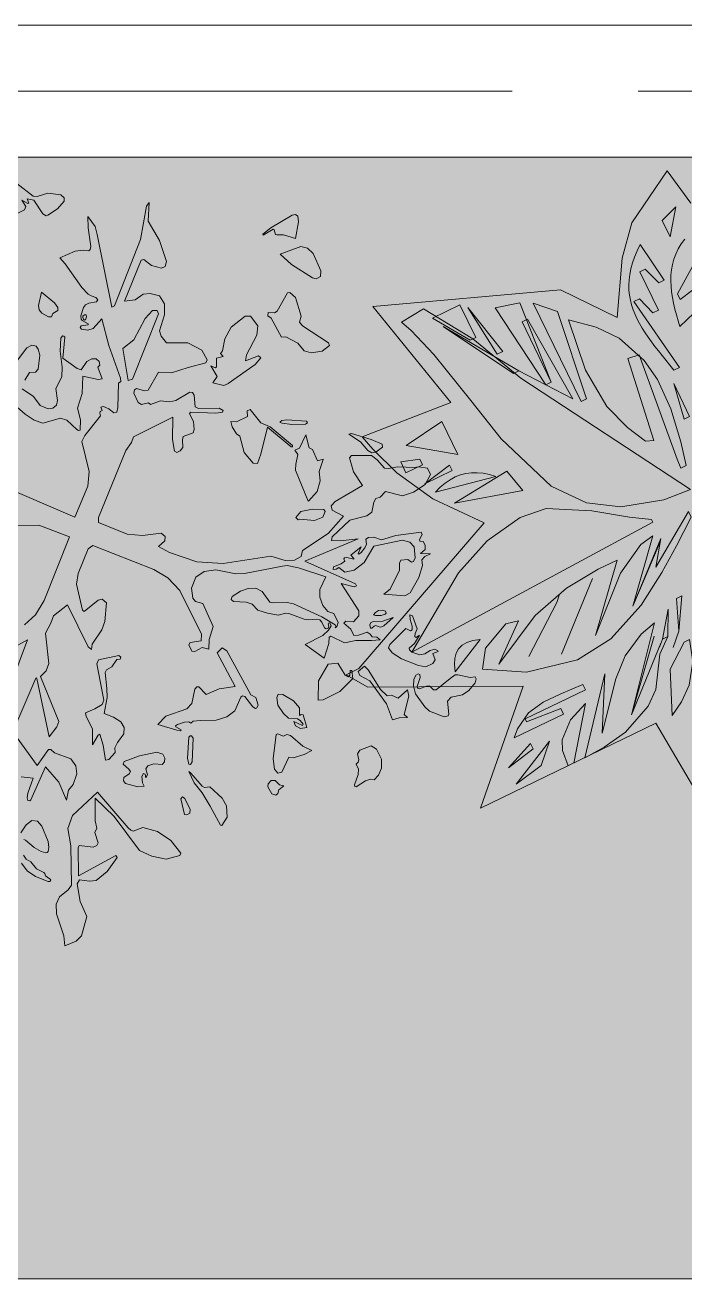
# Model space of a CAD drawing. Header units: millimetres. Extents: x 0 to 1313252738, y -131 to 560100888.
# Drawn here: x 1312565694 to 1312566693, y 560055988 to 560057888 of the extents above; entities that cross this region are included whole.
import ezdxf

# ---------------------------------------------------------------- set-up
doc = ezdxf.new("R2010")
doc.units = ezdxf.units.MM
doc.linetypes.add('CENTERX2', pattern=[101.60000000000001, 63.5, -12.7, 12.7, -12.7])
doc.layers.get('0').update_dxf_attribs({"lineweight": 0})
for name, color, linetype, lineweight in [('001通り芯', 6, 'CENTERX2', 0), ('002外周躯体', 7, 'Continuous', 13), ('003間仕切り', 7, 'Continuous', 13), ('009床', 7, 'Continuous', 5), ('010植栽', 92, 'Continuous', 0)]:
    doc.layers.add(name, color=color, linetype=linetype, lineweight=lineweight)

# ---------------------------------------------------------------- blocks, each defined once
blk = doc.blocks.new('樹木平面（CAD素材.com）5dde948b')
at = {"color": 0, "linetype": 'ByBlock', "lineweight": -2}
for points in [[(-68.06893015804599, 520.8026171113041), (-53.45128933142769, 530.7507337849719), (-43.50317265776174, 542.3230327727086), (-43.30014986850073, 547.5001138988009), (-48.47723099459471, 551.9666152624886), (-68.06893015804599, 554.1998659443325), (-84.61528748261117, 549.4288303967569), (-90.40143697648091, 550.0378987645327), (-115.3732400552799, 568.8175067709462), (-118.8246274726734, 566.8887902729903), (-121.1593895491496, 551.9666152624886), (-120.1442756028518, 524.2540045286986), (-116.8959109747193, 522.6298222146306), (-103.3948954890256, 529.3295742601621), (-101.3646675964446, 533.999098413109), (-107.658374063456, 543.7441922975177), (-98.52234854681956, 538.5671111714255), (-96.89816623275328, 539.3792023284594), (-99.53746249311735, 545.8759315847328), (-89.3863230301904, 543.642680902889), (-75.88530754449674, 523.2388905824064), (-70.9112492076638, 520.0920373488989), (-68.04607731959186, 520.8181697374702)], [(-0.0623617916899093, 20.64484045549398), (-7.218915113047843, 15.6200264213453), (-22.4456243074419, -21.83767819685318), (-25.0341648704889, -38.28252412679422), (-15.59360516996457, -77.56743384831952), (-13.00506460691758, -79.69917313553378), (8.007794081338941, -62.49299174587349), (14.25074485104051, -60.97032082643454), (20.49369562074208, -66.60420322835897), (17.90515505769508, -94.46908105409193), (13.4894093913208, -107.4117838693228), (-0.9759643433535528, -129.0337109253564), (-2.194101078905077, -136.9515997064386), (-7.066648021103902, -133.144922407841), (-38.58593605349233, -69.64954506723689), (-59.7510618336928, -86.2466580891214), (-63.55773913229132, -97.36215580102586), (-71.93242918920805, -112.1320637195836), (-66.90761515505801, -158.5735267624718), (-70.86655954560047, -169.5367573824323), (-79.5457837863978, -177.9114474393468), (-51.52863886872729, -246.1271046302127), (-54.57398070759882, -254.5017946871267), (-66.14627969533832, -269.5762367895722), (-84.97457005385877, -180.8239553438206), (-85.63310663922677, -180.0337114413814), (-86.59457005386139, -180.3893211974791), (-121.343213346543, -262.0101291243082), (-84.23755785873438, -313.1179187584544), (-67.43499688312659, -288.614184002357), (-63.83444810263973, -288.4141535145523), (-58.1335792002028, -293.9149919291863), (-33.62984444410177, -302.8163486365033), (-25.72864017581378, -313.2179340023572), (-24.42844200507898, -325.419793758455), (-29.92928041971391, -341.7222785145523), (-36.93034749288563, -350.3235894901618), (-39.93080480995923, -365.4258913194308), (-51.53257310264235, -338.3217602218692), (-71.6356371270267, -315.0182083926015), (-93.95014932215052, -365.1591840023575), (-95.32813712703137, -366.3593669291863), (-98.30636883435, -365.692598636504), (-99.50655176117651, -361.7364400999181), (-98.5409724928868, -354.6625224169916), (-90.46875450508014, -332.0306779047964), (-108.6975745317577, -329.8782665099798)], [(-124.12145315218, -190.3972851837602), (-98.91761168876474, -122.4369269520525), (-147.2249744936453, -148.8409513422962)], [(-103.3337666786137, -99.95497223046186), (-86.88681545910005, -84.57485027924258), (-73.81815692251621, -63.01600881582771), (-35.27243283715143, 33.47633874514759), (-81.83776058104924, 51.13273356222135), (-117.2431569225118, 50.59931892807481)], [(-143.8229949271517, 113.3760642582169), (-27.18640249812961, 63.58472519256292), (-7.696214729312488, 110.330722419339), (-5.716742534041259, 132.7139849350919), (-16.67997315399771, 177.9373112424287), (-11.95969330374282, 187.0733367590628), (11.48943885561675, 216.7654196881226), (10.37598574578078, 220.7751197759785), (11.18807690281755, 223.4144160363399), (14.03039595243535, 224.9370869557783), (11.79714527059332, 230.114168081871), (16.26364663427739, 231.1292820281638), (24.18153541536231, 227.6778946107683), (31.89640140718621, 221.4856995383834), (36.15987998161654, 222.5008134846762), (37.78030261439925, 229.5126190766605), (38.72492253664314, 266.5116425783872), (42.17630995403669, 269.1509388387476), (41.56724158626093, 274.2265085702111), (24.31030449928585, 323.5610463600333), (13.65160806321728, 363.9625814224801), (0.6581495506725333, 349.5479633851246), (-7.462762019673391, 347.0101785193929), (-17.08002674047384, 348.2546330239219), (-19.36591296027109, 350.7811388458062), (-17.59134339489901, 353.3076446676901), (-7.365010306322801, 354.6912073796739), (-7.274777955539321, 356.3454671440031), (-16.02731598135506, 361.2781689867288), (-17.95227279802566, 363.6843650075707), (-18.04250514880914, 368.556911949775), (-14.43321111754994, 381.1593636089342), (-11.06453668836548, 385.2799742946254), (-6.2521446466817, 387.5057056139044), (5.598370755960786, 389.6412045824013), (7.553405022892548, 392.7391819592354), (4.605814897364325, 396.4687857915401), (-2.853392767243348, 398.814826911861), (-7.395087756583961, 401.3112552834841), (-16.77925223786951, 411.3270462202381), (-41.8723050380322, 447.1295511537873), (-50.12856513454243, 456.4685994596794), (-27.05164142216017, 466.2813676071746), (-14.66725127738391, 468.2439212366743), (-6.207968391612666, 467.2288072903811), (-3.907043446688476, 469.0560123937083), (-3.0949522896517, 473.5901880204819), (-7.358430864082037, 501.7426814643313), (-7.832150705686217, 519.0672928143921), (3.401776966620674, 503.6375608307435), (6.311770279327903, 491.7268905275768), (28.45817287428145, 381.7900501440831), (32.72165144870451, 383.61725524741), (72.08269471620223, 484.2150473250113), (81.01569744357765, 534.6662104557545), (84.9746418341201, 540.0463143711058), (83.65499370394174, 511.724635269542), (100.7089080016558, 482.8953991948301), (111.3676044377316, 450.7162870973534), (109.3373765451433, 443.5089780786756), (103.9572726297956, 440.6666590290569), (88.73056343540155, 444.9301376034854), (77.05675305303521, 453.8631403308609), (73.09780866250003, 452.9495377791972), (47.719960005179, 390.7230528714586), (64.26631732975147, 392.5502579747854), (76.14315050137157, 401.280237912902), (86.70033554282055, 402.4983746484531), (100.9119307909168, 398.7424530471703), (108.3222625988528, 386.4595742970296), (108.3222625988528, 369.8117055778303), (101.0134421855437, 345.8550164453245), (103.4497156566467, 337.9371276642414), (111.3676044377316, 327.5829654120562), (143.5467165352056, 327.4814540174275), (165.067132196611, 316.7212461867253), (173.1880437669497, 301.5960483869648), (171.0563044797345, 297.3325698125358), (144.0542735083545, 290.4297949777456), (118.9809590349214, 282.0043492235168), (99.59228266073116, 282.91795177518), (83.85801649319546, 256.0174321984255), (78.27488978858673, 254.7992954628744), (65.89049964381775, 258.3521942748985), (62.94666919957307, 256.2204549876838), (62.1345780425363, 251.4494194401086), (68.3267731149208, 237.1363127973823), (73.80838842490266, 234.0909709585044), (84.16255067708335, 236.8317786134944), (87.30940391059632, 234.1924823531335), (102.5361131049831, 239.8771204523723), (116.7477083530793, 238.2529381383042), (125.6807110804547, 240.3846774255189), (146.9981039525992, 252.6675561756597), (151.0585597377685, 252.4645333864009), (153.1902990249837, 248.0995434173428), (154.8144813390572, 230.4365607518507), (159.7885396758902, 228.1017986753777), (191.1555606163347, 228.710867043153), (197.1447328994582, 225.157968231129), (196.1296189531676, 222.6201833653972), (185.9784794902407, 221.0975124459587), (147.7086837150091, 222.3156491815098), (146.2875241901965, 219.7778643157781), (152.1751850786932, 208.4085881173005), (153.3933218142447, 196.4302435510476), (151.7691395001784, 191.3546738195841), (136.6439417004185, 185.5685243257162), (135.5273163594938, 180.5944659888823), (136.2378961218965, 168.9206556065169), (132.2789517313613, 163.7435744804243), (127.0003592106331, 161.4088124039513), (123.6504831878737, 163.6420630857951), (120.6051413489949, 181.1020229620285), (121.1126983221365, 214.7022945843151), (61.72853246402155, 185.1624787471992), (58.48016783588173, 176.6355215983412), (49.85169929239418, 164.3526428482), (8.270094267387321, 62.9554485378935), (8.270094267387321, 55.18982684875528), (52.12301674722766, 37.67911127520711), (75.11534763075542, 35.85190617188028), (103.4370267323211, 39.20178219464606), (109.6799775020226, 34.32923525244132), (109.0709091342469, 27.47721611496582), (99.3258152498347, 18.79799187416393), (116.2274624556048, 9.814233449474159), (157.3395772804615, -4.498873193252165), (197.3858224617033, -6.935146664354306), (269.7126911350533, 4.484885231437602), (291.0300840071977, -2.367133906037906), (305.1909235579842, -1.605798446318203), (315.392818718221, 3.571282679774412), (317.5245580054361, 12.70730819640766), (356.3526664511336, 38.5927138268703), (379.6495315185493, 64.78265364122035), (362.443350128884, 74.22321334174194), (360.9206792094446, 80.46616411144169), (366.7068287033144, 87.31818324891718), (408.2757448039956, 111.3763837760525), (394.8424035813914, 131.9831968857929), (388.4133485882085, 153.3682640210249), (391.864736005602, 157.0903484907644), (421.7767602896892, 157.0226742276786), (430.6420887539825, 150.3905964452333), (441.6729936370284, 137.6678349850322), (447.8313515778681, 137.1941151434289), (461.5692269843602, 139.7657371407035), (487.0147499047634, 138.5476004051525), (492.9700850563494, 139.6980628776177), (506.7079604628416, 137.4648121957734), (511.242136089615, 127.9227411006227), (503.2565730454479, 112.7637061693194), (485.5259161168686, 101.1237329184973), (468.7426988714978, 95.70979187160307), (443.3648502141841, 102.4772181802209), (435.1085901176666, 93.54421545284549), (428.6118608613942, 91.64933608643241), (425.4311704963438, 86.23539503953863), (422.6565257098082, 70.9410115820624), (414.8063111918126, 65.39172200899611), (389.225439745238, 58.75964422655079), (362.2910830369402, 33.72016688466601), (361.2759690906497, 27.83250599616849), (374.4724503924554, 27.49413468073772), (401.8805269423573, 30.67482504578811), (320.8744340282028, -3.094632234213804), (397.8792861373841, -37.74385493433602), (399.4019570568235, -40.68768537858477), (395.7475468501688, -42.31186769265287), (375.9528248974639, -37.03327517193111), (402.9548558688438, -78.44992418067113), (402.5488102903291, -86.16479017249502), (394.7324329038784, -95.40232708375834), (383.2616453107657, -93.98116755894851), (379.9117692880063, -97.33104358171431), (390.5704657240748, -106.061023519831), (395.3415012716541, -115.9076287988696), (402.0412533171802, -115.6030946149817), (415.3392460136201, -110.9335704620357), (420.0087701665652, -113.9789123009136), (423.1556234000708, -117.734833902196), (429.8553754456044, -118.4454136646013), (435.235479360952, -122.7088922390303), (422.1405094537803, -123.5209833960643), (397.9807975320109, -123.4194720014352), (380.9268832342969, -126.8708594188301), (360.2185587299282, -116.9227427451624), (357.7146109957357, -118.1972746999522), (357.1281007156613, -128.1679494613154), (350.2253258808669, -150.094410701236), (321.5314383323311, -129.3409700214756), (348.3304465144574, -116.0316982811941), (356.9025198387062, -107.9559028862436), (360.7373947469205, -101.0982442268446), (358.857554105638, -96.94254318251568), (356.6518744198656, -97.18316278459996), (356.4313064512862, -98.30605426099281), (357.2333717915716, -101.6546770566642), (356.2708933832291, -104.6423704492094), (353.3634065247134, -105.9457266271656), (350.5160745667199, -104.3014926795904), (346.9669354359758, -95.77954843910902), (343.818828975378, -92.35071910940951), (339.2270049022664, -91.06741456496049), (326.8150437614277, -92.23040930836716), (319.7969720339715, -91.22782763301666), (296.9581614694798, -82.64572849201431), (292.1658210613059, -82.20459255485956), (280.3955121926883, -85.21233758091194), (264.634928256175, -82.3048507223948), (249.5761514924052, -77.27189071213388), (241.3950850215442, -68.52937850307535), (232.1512819748059, -65.1607040738968), (212.981920342103, -64.41879363413727), (209.3726263108365, -61.39099697457777), (211.1171184259474, -56.79917290147159), (223.7646862604997, -48.88880348295424), (234.9083815820232, -44.55765064543856), (246.819051885188, -44.2418374177032), (256.4287972434286, -48.97903583373546), (268.2041190204218, -65.31109132519987), (274.2045703473959, -66.48411188536011), (294.1910360455113, -65.89760160527976), (303.8910137545354, -67.97294567325571), (346.7964965511673, -87.68871431902836), (366.7829622492827, -99.7798493237583), (367.7304019324911, -102.2612389702517), (366.9183107754544, -104.2914668628368), (368.6327254403041, -103.1635624780669), (369.9862107020272, -101.3137992870447), (371.3396959637503, -96.03520676632297), (364.6625020059182, -82.31988944752491), (355.8197316293263, -79.43245422251493), (348.2853303390621, -70.27387061818581), (343.4578995722513, -57.86692238572004), (343.5481319230275, -46.04648443333462), (352.9774125797011, -26.91722606764232), (311.1998341678372, -13.33725727501632), (294.3715007470782, -9.953544120707194), (287.3333773861123, -10.72051910235086), (229.4944405351307, -21.99956295004676), (216.4107496718025, -22.54095705473674), (185.9573312830216, -16.49538955237176), (168.6327199329571, -19.1572439004276), (155.7294937711958, -27.50373634772268), (149.1820088176064, -43.99933797497807), (151.2122367101947, -59.22604716936757), (155.272692495364, -64.40312829546019), (166.5404572992156, -67.34695873970895), (181.9701892828634, -102.0638557029174), (176.1840397889937, -122.1631118395116), (175.473460026591, -136.5777298768671), (165.7283661421788, -133.8369222218771), (154.3590899437004, -140.029117294262), (149.5880543961284, -139.5215603211159), (145.4260872163249, -130.1825120152239), (147.2532923196522, -126.6296132031993), (163.9011610388515, -123.7872941535797), (164.7132521958883, -114.0422002691707), (131.4111702953269, -47.81235973574029), (113.5959205378858, -28.4744390588653), (92.27852766574145, -15.68400333557792), (-0.2028620839955693, 20.54619131408754)], [(257.2026570190392, 492.2879606189071), (269.3840243745472, 501.8977059771441), (301.6646478666553, 521.1848709567048), (306.8078918612045, 521.929287850653), (310.2592792785981, 519.3576658533784), (311.3420674879781, 510.8307087045195), (306.875566124294, 485.5882085733757), (288.5358408279389, 491.4758694618731), (278.4523756280941, 491.1374981464423), (276.6251705247741, 491.8819150403907), (274.4595941060143, 498.9877126644387), (273.2414573704627, 500.0028266107309), (258.0147481760759, 490.7991268310115), (257.1548334284125, 492.3371028020437)], [(283.6844420929447, 462.1496505176237), (300.9413791799198, 446.3138729554576), (332.5114229096253, 426.1131054242346), (338.297572403495, 424.3874117155373), (344.5912788705064, 428.1433333168197), (345.301858632909, 436.4672676764193), (333.7295596451768, 462.8602302800281), (324.9995797070551, 470.87963045574), (314.7469288495013, 473.7219495053595), (283.7019526435943, 462.1335820123231)], [(204.636323450406, 265.7619572964168), (245.9007053671994, 294.5404376738133), (254.579929608004, 304.8945999259986), (250.9255194013495, 307.9399417648765), (231.2830645405884, 300.1743200757378), (232.6534683680766, 309.1580785004271), (248.3369788383025, 339.1546956133752), (249.555115573854, 353.1632680722132), (238.7441520458342, 368.2377101746592), (230.5217290808687, 367.7809088988274), (209.3566033006609, 351.3360629688869), (199.611509416256, 333.5208132114508), (196.1093663015454, 315.2487621781834), (193.0640244626665, 311.4420848795858), (197.1752359451529, 306.8740721212689), (186.9733407849089, 304.1332644662789), (186.9733407849089, 291.3428287429915), (185.7552040493574, 289.5156236396651), (178.7509178199434, 292.7132325704865), (188.0392104285165, 276.4206537324899), (181.643992566871, 266.8278269400243), (198.5456397726484, 263.1734167333707), (205.1298906950433, 266.1061794707248)], [(-102.9862063846049, 271.0561243611064), (-95.88040876055678, 282.7299347434723), (-86.94740603318131, 283.0344689273598), (-82.78543885338513, 287.8055044749353), (-80.34916538228207, 309.0213859524515), (-82.68392745875826, 318.1574114690852), (-86.03380348152494, 322.5224014381438), (-92.32750994853632, 323.842049568324), (-100.2453987296212, 319.9846165724121), (-115.8781535025227, 299.0732692787833)], [(-107.0699251977166, 257.8072131289159), (-89.91449950536847, 246.1334027465505), (-80.06789422632937, 232.530875866229), (-67.98803826544825, 227.6583289240243), (-60.47619506288538, 228.4704200810584), (-55.09609114753039, 233.0384328393752), (-53.67493162272513, 240.3472532526826), (-56.31422788308191, 258.4162814966912), (-46.87366818255759, 276.1807755568125), (-46.67064539330385, 290.4938821995383), (-49.71598723218268, 315.0596396998203), (-48.59936189125801, 334.4483160740101), (-46.06157702552809, 338.0012148860342), (-44.03134913293979, 337.899703491405), (-42.30565542424665, 335.9709869934491), (-45.65553144701334, 304.2994318691185), (-23.7290702070859, 288.5651657015824), (-17.63838652933555, 286.5349378089973), (-9.009917985848004, 299.4268849269138), (-1.802608967165724, 303.2843179228257), (5.100165867621398, 303.2843179228257), (9.668178625939618, 299.223862137655), (10.27724699371538, 293.5392240384162), (7.333416549463436, 290.6969049887971), (14.23619138425783, 272.9324109286758), (7.942484917239198, 271.8157855877539), (-15.40513584748623, 277.2974008977344), (-16.11571560989614, 250.802926899496), (-23.32302462857115, 228.5719314756875), (-18.75501187025293, 211.0104602048245), (-19.26256884340182, 195.377705431918), (-21.69884231450487, 194.6671256695131), (-24.54116136412267, 196.3928193782108), (-39.6663591638826, 210.1983690477905), (-48.90389607514589, 213.3452222812975), (-75.80441565189905, 206.0364018679907), (-89.10240834833166, 210.2998804424196), (-102.5019124393984, 219.4359059590538), (-123.4132597330281, 237.5049342030625)], [(324.8790597089865, 206.353867528886), (323.4353420964799, 209.0157218769423), (293.8391310401312, 211.136182120309), (286.304729749867, 209.6473483324134), (283.5075268756373, 208.0682821937362), (283.5075268756373, 206.8952616335755), (286.3949621006504, 205.7222410734153), (301.2381838042165, 203.6468970054393), (322.2172053609356, 204.1882911101284), (324.8880057356037, 206.2837690988431)], [(326.1592311857057, 87.85059334306835), (306.9735776007692, 134.5965905698444), (307.1258446927132, 143.7326160864782), (310.4757207154798, 158.3502569130924), (306.0599750491056, 165.0500089586235), (312.7597270946389, 167.9430837055574), (322.6570880709951, 188.3468740260395), (327.5296350132012, 168.7044191652771), (332.5544490473438, 165.9636115102871), (340.3200707364849, 148.6051630286829), (348.5424937014577, 151.4982377756169), (348.8470278853456, 150.5846352239537), (342.4518100237001, 132.6171183745737), (344.1267480350834, 118.4562788237913), (339.8632694606531, 102.4682341696821), (326.3019286862363, 87.72130269777105)], [(428.0633436170573, -85.51425118617134), (436.7256492920896, -85.4941995526642), (442.7611909777007, -83.46898456845565), (444.0845987891625, -81.92500878841567), (443.0619654803049, -78.9172637623633), (438.8110191768173, -77.39333961583043), (432.7554258577038, -78.17535332260331), (427.8828789154977, -81.14299508164184), (425.0355469575042, -84.45151461029945), (428.0247463619562, -85.52120722243534)], [(449.7614164576116, -129.3654357925038), (447.6635143019412, -134.4410055239668), (453.0774553488336, -142.0881972527049), (467.4920733861909, -151.3595712955107), (493.2082933589372, -161.5783850215234), (504.0361754527221, -163.1348930725057), (514.7287090203426, -158.397694656473), (518.4507934900794, -152.7807308203205), (514.593360494171, -142.9679626728252), (522.7142720645097, -140.3963406755506), (522.4435750121665, -139.2458782030853), (517.9770736484751, -136.7419304688969), (510.7359274982554, -138.5691355722238), (502.8180387171706, -143.4416825144285), (494.967824199175, -145.0658648284966), (482.7864568436672, -141.2084318325846), (479.2673951631841, -137.824718678276), (479.1997209000946, -134.9823996286563), (487.2529582073511, -128.0119505307802), (494.4264300944887, -115.6275603860099), (489.621557415372, -118.740576487974), (487.3206324704406, -117.6577882785955), (487.9973751012985, -112.7175670733045), (491.1780654663489, -105.8824665016009), (484.2752906315618, -86.25693020660945), (479.8087892678704, -84.7004221556276), (480.350183372564, -91.80621977967621), (483.666222263786, -101.889684979516), (483.3955252114428, -107.100603237152), (480.8915774772503, -109.0631568666508), (473.9211283793738, -105.4087466599971), (449.7253740096384, -129.3036563000755)], [(98.20605798604448, -250.6575834108371), (127.3660579860407, -259.592278532789), (132.8335579860395, -260.347949264496), (133.5003262787249, -259.0144126791297), (125.4991067665287, -254.3470346303493), (125.3213018884817, -252.613437069374), (128.3439848153102, -250.7020346303493), (138.8344726201867, -247.0125834108371), (145.2798994494551, -246.568071215715), (148.0803262787267, -248.5683760937641), (151.9475823762877, -245.9013029230323), (162.2158140835999, -244.8344736547397), (186.4861799372629, -244.2121565815687), (202.7207531079948, -238.9027053620562), (214.9750899982355, -230.1711276181541), (223.9764619494563, -209.3679568864468), (226.7102119494557, -207.1009446913249), (230.0440534128684, -208.3011276181542), (242.3792668275019, -224.1035361547393), (246.0464924372609, -226.303871520593), (247.8467668275007, -226.1705178620564), (250.4471631689703, -221.3697861547394), (246.9799680470132, -210.0347251791295), (239.1121021933614, -205.6340544474224), (202.6357092817743, -139.0114001029101), (195.8846803183587, -134.5107141273001), (188.4085408366554, -142.1868840968127), (215.2126262025086, -193.3946889748613), (191.4089981537217, -196.7952072675443), (171.5059646171394, -205.0964725114468), (160.6043030317705, -193.8947651943736), (157.3037999829939, -193.6947347065684), (154.5033731537223, -197.1952682431542), (149.6026262025079, -218.7985609260809), (142.4015286415269, -227.0998261699828), (110.2966353488482, -238.0014877553494), (98.110549671208, -250.7199081602889)], [(60.94033489097274, -412.3547332017819), (57.63234563233345, -411.0240108680969), (53.42150259585833, -407.4347684703416), (6.748192540548187, -353.5071533803184), (-31.11555765616868, -388.6300959220438), (-38.11984388558995, -408.4248178747507), (-33.55183112727173, -434.7162690837299), (-32.53671718098121, -493.9989235472203), (-37.30775272855317, -501.5107667497854), (-50.70725681961267, -511.6619062127124), (-55.6813151564529, -523.2342052004482), (-55.27211019732567, -537.8352725882828), (-44.156612485418, -571.1817657239958), (-42.32940738209072, -586.2562078264417), (-25.12322599243271, -579.2519215970223), (-17.50987139523568, -571.0294986320522), (-9.28744843027016, -541.7942169788244), (-19.18480940661902, -518.8018860952957), (-23.90508925688118, -492.0028779131699), (-20.25067905022661, -486.064461327358), (-5.176236947783763, -488.1962006145727), (4.873391120516317, -486.9780638790212), (21.47050414239857, -473.2740256040711), (36.54494624484869, -452.4134340077567), (34.71774114152139, -449.5203592608227), (-21.77334996966601, -479.9737776496017), (-22.53468542938572, -437.6435260891988), (-20.55521323411449, -433.9891158825451), (0.457645454142039, -436.5776564455913), (5.78699367217996, -434.1413829744892), (7.918732959395128, -429.8779044000602), (2.741651833301148, -414.3466610217828), (5.939260764123901, -407.6469089762517), (3.655254384964791, -396.5314112643468), (3.198453109132969, -362.2713155769706), (32.12920057847441, -390.1361934027036), (70.34824065638895, -441.4502033877965), (89.38162714937424, -450.4339618124864), (111.0035542054138, -454.6974403869153), (131.7118787097824, -449.2158250769348), (133.2345496292218, -445.8659490541694), (118.0078404348278, -426.5280283772948), (97.756317206291, -412.9762571942879), (75.67758887442687, -406.7333064245881), (60.9076809558719, -412.367188826512)], [(-104.9109563698621, -448.9711447253426), (-101.0309652862597, -454.8964024266651), (-93.9026095745103, -458.8365484107939), (-85.4809235015673, -469.6042756040615), (-74.29211200464852, -475.2889137033003), (-72.78823949162687, -476.7927862163264), (-71.85583853354547, -480.2817704465474), (-64.81771517258676, -485.2746271897935), (-63.73492696320682, -486.5378801007355), (-65.0282573244076, -488.5530692681904), (-67.55476314629414, -488.7936888702747), (-87.13518326589474, -480.9133969020181), (-99.37670552192505, -472.4315559285505), (-108.0690886472184, -460.7013503269472)], [(-109.2421092073818, -414.743006328868), (-101.3016623386029, -402.9827232770039), (-92.2652683759552, -396.2660526656996), (-83.89057831903845, -397.1796552173632), (-77.34309336544902, -404.7930098145579), (-67.88561509915961, -427.9545263558016), (-66.862981790302, -437.3010940242592), (-67.5848405965553, -443.1962742753221), (-69.02855820906188, -444.8806114899111), (-71.46483168016493, -445.2716183432981), (-78.32249033956396, -443.1962742753221), (-89.0300626323042, -436.9702420713938), (-101.8430564432892, -426.0220501765639), (-104.3695622651757, -424.9091845169241)]]:
    blk.add_lwpolyline(points, dxfattribs=at)
for points in [[(-82.51176538669459, 383.9416514438381), (-81.36130291422523, 377.5125964506515), (-77.36852139214533, 372.6400495084468), (-67.14970766612896, 366.8200628830355), (-62.61553203935545, 366.8200628830355), (-60.92367546219975, 372.0986554037572), (-52.93811241803269, 376.5651567674448), (-52.87043815494326, 380.9639838680463), (-58.35205346492512, 388.4081528075258), (-77.63921844448852, 404.4469531589493)], [(269.8718430209665, 364.9224127098419), (285.4030863992412, 335.9916652405018), (292.1028384447745, 336.8037563975358), (310.2733780834133, 327.2616853023846), (320.1199833624451, 315.6893863146488), (330.7786797985209, 312.2379988972539), (347.2235257284592, 315.1818293415026), (358.0852449537962, 323.302740911844), (356.6640854289835, 327.7692422755313), (317.6837098913493, 353.2486023274764), (312.9126743437702, 359.1362632159739), (315.3489478148731, 368.0692659433489), (306.6189678767587, 396.1879222556553), (298.295033517159, 404.1058110367376), (294.5391119158776, 403.1922084850743), (279.0078685375956, 375.5811091459145), (274.8459013577995, 373.1448356748124), (265.3038302626482, 373.6523926479585), (264.8977846841262, 368.5768229164955)], [(-14.33621146284349, 363.3912335533369), (-12.75213241578967, 361.8673094068035), (-11.32846643678567, 362.328496977465), (-9.64412922219708, 367.1609406526554), (-10.30583312792805, 369.9681693436373), (-12.83233894981458, 370.1486340452007), (-15.17838007013415, 367.8627478254011), (-15.43905130572602, 366.1583589773045)], [(53.28283405817272, 270.4885816088422), (59.90645255773052, 272.315786712169), (99.34362937119657, 371.4924192649601), (97.11037868935455, 376.4664776017939), (90.20760385456744, 376.4664776017939), (79.14286183997683, 364.2851102462823), (62.08894754226275, 332.2075095434347), (45.51721236903175, 318.9095168470012)], [(300.426092647187, 169.8154049842751), (264.5136170361184, 199.9530101453188), (254.205980839808, 158.7210554795856), (249.4857009895459, 144.8647501126911), (242.7859489440125, 145.3215513885225), (229.234177761009, 161.6141302265196), (222.3821586235317, 185.9768649375428), (217.3573445893817, 189.6312751441965), (210.9621267277435, 200.4422386722131), (208.6781203485843, 208.5123945452392), (217.5096116813256, 207.75105908552), (234.2589917951591, 215.8212149585466), (233.6499234273833, 224.3481721074045), (238.0656690937576, 226.6321784865631), (254.205980839808, 206.5329223499689), (268.6713545744751, 200.2899715802691), (302.0798824513513, 171.9006182156185), (302.3660881889846, 169.995869685838)], [(438.5619525303955, 169.5207399637543), (437.8852098995375, 173.987241327442), (421.4403639695992, 181.0930389514906), (391.8667110009374, 190.0937159419518), (387.6709066895965, 189.349299048004), (405.4015636181684, 177.5739772710094), (416.3647942381321, 164.4451702322908), (422.4554779158897, 161.1291313410684), (428.5461615936474, 162.1442452873611)], [(332.3979523139606, 75.71152240198533), (349.5533780063015, 74.89943124495176), (351.7866286881508, 71.75257801144426), (348.2337298761231, 63.53015504647419), (335.6463169420931, 58.35307392038158), (313.2122987290313, 60.58632460222497), (311.0805594418161, 59.16516507741562), (307.2231264459006, 62.92108667869842), (315.1410152269855, 71.85408940607385)], [(440.8143026868819, -53.36239677799267), (472.1813236273192, -55.59564745983653), (480.3022351976651, -51.12914609614927), (493.7017392887246, -27.88303672604752), (499.0818432040796, -10.01703127129712), (497.965217863155, -1.490074122438727), (502.9392761999879, 3.687007003653433), (511.0601877703338, 7.848974183453264), (496.1380127598276, 8.559553945858168), (503.4468331731368, 14.65023762361397), (503.4468331731368, 21.14696687988681), (500.2999799396311, 26.52707079523771), (495.224410208164, 27.13613916301347), (494.7168532350224, 29.36938984485733), (498.5742862309307, 37.08425583668122), (497.1531267061181, 40.434131859447), (458.5787967469986, 35.46007352261314), (437.0583810856005, 29.26787845022818), (425.4860820978611, 33.12531144614012), (417.4666819221492, 32.61775447299397), (413.101691953092, 29.87694681800395), (414.1168058993827, 22.56812640469661), (412.0865780068015, 17.18802248934526), (406.0974057236708, 9.676179286779645), (402.7475297009042, 7.544439999565383), (401.5293929653527, 8.458042551229028), (406.1989171182976, 18.30464783026718), (390.667673740023, 5.615723501609409), (395.3371978929682, 0.5401537701459347), (395.3371978929682, -0.3734487815172542), (384.3739672730117, 2.468870268101909), (380.9225798556182, 1.859801900326601), (379.8059545146936, 0.1341081916289113), (381.5316482233866, -3.418790620395157), (376.1515443080388, -7.073200827048368), (364.3762225310457, -11.9457477692531), (363.8686655578966, -16.00620355442379), (368.639701105476, -15.49864658127762), (372.7001568906453, -12.7578389262876), (381.5316482233866, -20.06665933959448), (395.5402206822292, -16.71678331682869), (410.665418481989, -5.449018512980728), (425.6891048871221, 19.52278456581871), (469.0344703938135, 28.76032147708156), (479.8961896191504, 25.41044545431578), (486.3929188754227, 18.50767061952592), (488.1186125841159, 1.758290505697459), (485.580827718386, -3.520302015024299), (482.636997274134, -4.636927355946226), (477.1553819641594, -0.8810057546634197), (466.2936627388226, -1.591585517068324), (464.5679690301294, -6.159598275385179), (464.3649462408684, -16.91980610608698), (450.1533509927721, -45.64753078616877)], [(454.6192257429101, -88.50194457871612), (440.4076304948138, -101.2923803020035), (437.2269401297635, -102.8488883529853), (434.9260151848393, -103.0519111422441), (428.2262631393059, -100.6156376711419), (425.9930124574639, -101.563077354348), (422.2032537246377, -104.7437677193984), (420.4437228843926, -104.5407449301401), (419.2932604119305, -99.73587225102119), (421.0527912521683, -96.21681057054005), (424.8425499849945, -94.79565104573068), (438.9864709700086, -93.98355988869663)], [(5.81707112244112, -158.8784326921896), (16.47576755850969, -213.9991199758802), (14.03949408741391, -220.2928264428942), (3.177774862077058, -227.1956012776846), (-11.33835456990709, -233.0832621661816), (-10.01870643972142, -238.6663888707913), (-0.3751239499433723, -257.1414626933174), (-0.3751239499433723, -281.5041974043406), (7.745787620395276, -266.6835337884681), (10.38508388075934, -265.5669084475462), (15.3591422175923, -282.1132657721164), (18.85564581037397, -304.5924001605749), (23.99888980492324, -304.0058898804941), (33.51840281238037, -293.1780077867061), (33.39809301133573, -286.0195746247013), (37.21792919442304, -277.8685856041002), (46.69232602649208, -264.7548172905126), (47.50441718352157, -255.0999557568848), (42.21078593767379, -246.5278824326356), (31.20243914232196, -239.6702237732361), (17.12619242039727, -234.0457405745183), (21.66788740973789, -209.8333931147981), (21.30695800661124, -196.4489277488651), (18.71277792164255, -171.9734025993643), (20.607657288052, -167.7099240249358), (28.45787180604748, -163.5817939766789), (36.30808632404296, -152.3478663043738), (41.18063326624906, -151.5357751473393), (42.12807294945742, -148.9641531500647), (39.21807963675019, -146.4602054158763), (8.25334459354417, -152.584726225175)], [(341.7832196428681, -184.4761421474986), (341.0331053135997, -213.7306009889621), (348.9843172038418, -213.4305552572546), (374.0381358014019, -200.9786573914011), (393.6911312282281, -181.0256162328646), (392.0408797038435, -168.8737640987183), (389.4904909843282, -169.023786964572), (389.1904452526251, -175.7748159279867), (386.6400565331096, -178.3252046474986), (381.9893476916441, -176.2248845255476), (370.7376327526181, -158.072117757255), (356.4854604965258, -159.1222778182305)], [(404.3240018456089, -176.3749073914009), (419.4763112968321, -184.7761878792057), (444.5301298943923, -219.5814927572546), (453.9815704431712, -243.8851970255473), (463.5830338578053, -240.4346711109133), (476.3349774553679, -240.1346253792058), (471.3842228821921, -235.4839165377425), (478.2852747114629, -207.5796634889621), (476.635023187071, -198.2782458060355), (462.2328280651236, -210.730143671889), (452.3313189187793, -206.3794805621328), (445.5802899553637, -207.4296406231083), (435.3787350773163, -197.5281314767671), (416.7758997114615, -168.1236497694499), (411.3750765407274, -162.5728037328645), (401.9236359919487, -170.5240156231084)], [(531.9593283383401, -239.304156016638), (537.8244311391354, -237.7401286030909), (539.1779164008657, -235.2437002314677), (537.1401691457103, -215.3737846531099), (542.7345748941697, -209.283100975354), (559.7433730164956, -205.8993878210454), (569.4884669009007, -199.4928909155537), (578.827515206798, -187.5371044369963), (580.6772783978194, -181.581769285413), (578.827515206798, -178.6943340604025), (571.2479977411458, -179.3259605158737), (552.8405981817012, -175.265504730703), (548.5996776949723, -175.6264341338292), (540.9299278785365, -180.9501428299418), (519.9960224972128, -198.3198703553935), (515.9355667120435, -198.2747541800027), (510.1155800866291, -192.815696957718), (505.2881493198183, -192.544999905373), (494.595615752205, -196.5603395151529), (491.7081805271919, -195.7933645335097), (491.1667864225055, -192.9961616592809), (495.4528230846299, -179.3259605158737), (494.9114289799362, -174.8143429767951), (492.4300393334451, -173.7766709428069), (489.0463261791337, -175.8520150107829), (486.249123304904, -182.7999060209636), (485.527264498658, -192.138954326856), (488.5951644252308, -204.2752055069768), (502.4909464455886, -224.1263226789219), (509.5215504439875, -230.431308189784)], [(278.4670588435147, -209.9097061242523), (280.1339795752174, -221.3114439291303), (288.7352905508268, -234.1133951486427), (296.2030954288748, -241.2478158803497), (309.6718149410699, -242.3813219779108), (313.672424697168, -244.8483646608374), (318.6065100630258, -250.1158341730329), (317.539680794729, -252.2494927096182), (304.2709917703433, -246.2485780754719), (307.0047417703427, -252.9829378315694), (314.4058698191184, -256.9168707583985), (323.8739795752226, -255.1832731974232), (318.2731259166794, -235.9803463681546), (315.4726990874152, -235.5802853925452), (313.0723332337548, -237.0471756364477), (313.0723332337548, -225.7121146608374), (304.0042844532691, -215.0438219779108), (287.7351381118024, -205.3756817340086), (280.6007173800935, -204.8422670998621)], [(273.0495664654627, -302.6550919855326), (275.0498713435117, -318.3574852782153), (279.8506030508252, -324.3583999123616), (286.1515634166826, -322.7581560099229), (296.6531640264402, -300.3547413757765), (303.0541396361914, -301.2548785708981), (319.9567158557075, -296.2541163757764), (331.4584689044896, -290.2532017416302), (317.9564109776584, -283.6521956440696), (299.4535908557045, -267.649756619679), (293.8527371971686, -265.8494822294351), (288.5519292703428, -268.6499090587031), (279.7505878069241, -264.7493145465082), (277.4502371971721, -265.9494974733375)], [(147.7265686567734, -311.1827034565672), (150.4133979250655, -307.468557115104), (151.6308674372594, -271.3148985785191), (149.4083064616534, -267.8921546760808), (147.23019670555, -267.8921546760808), (145.4965991445751, -269.8924595541289), (143.1962485348231, -302.0195784565681), (145.2175442665284, -310.7678254077868)], [(398.9312528221672, -345.0573880983375), (412.7333564807086, -336.056016147118), (420.4678686758306, -333.7223271227281), (426.2020759929036, -334.655802732484), (432.3363442855879, -327.7214124885809), (437.2704296514383, -317.1864734641918), (437.0037223343643, -303.1176624885816), (429.5359174563164, -288.248729561752), (421.2679906270459, -283.0479368788256), (404.332075992901, -289.648942976386), (400.6648503831493, -295.3164734641913), (402.6651552611911, -304.5178759032156), (401.7316796514387, -307.7183637080934), (398.8645759929022, -310.9855283422398), (402.13174062705, -318.4533332202887), (401.5316491636367, -326.4545527324835), (395.9974723343657, -342.3236380983377), (396.4642101392419, -344.5906502934599)], [(70.58933021863413, -298.4650595903131), (96.77927003298464, -292.6789100964452), (106.1183183388748, -295.8257633299522), (109.0621487831267, -301.916447007708), (108.5545918099778, -307.4995737123177), (104.9001816033305, -311.2554953136009), (92.5157914585543, -310.4434041565664), (83.27825454729098, -313.5902573900735), (80.02988991915845, -318.1582701483908), (82.87220896877625, -326.7867386918783), (80.02988991915845, -331.6592856340827), (79.3193101567558, -325.8731361402147), (76.88303668565275, -325.0610449831802), (74.2437404252887, -329.4260349522387), (74.95432018769132, -339.1711288366482), (77.59361644805541, -344.1451871734822), (67.8485225636432, -345.4648353036628), (49.5764715303776, -340.3892655721993), (46.2265955076109, -336.0242756031412), (46.63264108613293, -330.8471944770486), (55.05808684035946, -325.4670905616976), (57.08831473294049, -322.218725933561), (54.24599568332268, -318.2597815430195), (45.82054992909615, -310.9509611297131), (47.14019805927455, -306.7889939499132)], [(195.3701000020483, -403.8794579344625), (203.3713195142373, -391.410890861292), (202.571197563022, -373.9415615929993), (195.9035146361893, -362.4731469588533), (176.8932097581455, -344.9741835442186), (169.1279658557068, -346.0574762271459), (165.4796731727801, -344.2004030564139), (148.3840634166808, -324.3389396417801), (145.3720817093599, -321.9937262271455), (153.2547646361891, -339.122262812511), (165.7307402459446, -354.1171408612922), (177.4510451239948, -374.7499152515361), (193.2364414654621, -403.279366471048)], [(270.7492158557034, -355.8632017416303), (276.8501457337588, -357.9635218635813), (280.1506487825354, -355.2631102782157), (281.5508621971712, -349.6622566196793), (289.1520207337562, -343.7613572294349), (282.5510146361958, -342.1611133269958), (276.2500542703384, -335.5601072294353), (269.749063416679, -335.76013771724), (265.5484231727787, -340.4608541806547), (264.7483012215634, -345.4616163757764)], [(133.3424054860115, -363.381596455728), (138.8240207959934, -387.1352627989759), (142.3769196080211, -387.8458425613808), (147.0464437609662, -385.0035235117616), (147.1479551555931, -379.5219082017812), (139.2300663745081, -362.8740394825818), (135.4741447732267, -360.5392774061088)]]:
    blk.add_lwpolyline(points, close=True, dxfattribs=at)
blk = doc.blocks.new('樹木平面（CAD素材.com）463e85fd')
at = {"color": 0, "linetype": 'ByBlock', "lineweight": -2}
for p, q in [((-140.9869636327639, 273.5519565921295), (-183.0772731401703, 284.7338874734342)), ((-183.0772731401703, 284.7338874734342), (-157.3127534501836, 208.3520534632226)), ((-106.4899874003167, 256.6756532158561), (-140.9869636327639, 273.5519565921295)), ((-68.28175091246521, 223.1268018837618), (-106.4899874003167, 256.6756532158561)), ((-93.16815075993507, 225.9134811357417), (-75.99794651279444, 231.773894099857)), ((-75.99794651279444, 231.773894099857), (-18.62547625886145, 73.70235266127565)), ((-53.52811101324186, 101.7990639389099), (-93.16815075993507, 225.9134811357417)), ((-48.33114437967743, 194.4020751710504), (-68.28175091246521, 223.1268018837618)), ((-157.3127534501836, 208.3520534632226), (-124.7289185533736, 153.2712212576607)), ((-28.13493428170114, 150.0573970490149), (-48.33114437967743, 194.4020751710504)), ((-124.7289185533736, 153.2712212576607), (-93.75979258131336, 121.3376032699852)), ((-13.0084000843417, 100.0071305215824), (-28.13493428170114, 150.0573970490149)), ((-93.75979258131336, 121.3376032699852), (-66.14787109468853, 100.6598085510004)), ((-66.14787109468853, 100.6598085510004), (-53.52811101324186, 101.7990639389099)), ((-4.557602868884714, 64.09725196375621), (-13.0084000843417, 100.0071305215824)), ((-18.62547625886145, 73.70235266127565), (-12.8492116751986, 60.08130500951847)), ((-12.8492116751986, 60.08130500951847), (-4.557602868884714, 64.09725196375621))]:
    blk.add_line(p, q, dxfattribs=at)
for points in [[(66.66333790613135, -526.6593430447801), (-50.69051506151663, -326.767445010897), (-316.0219968634738, -455.2777475464754), (-251.8870690823606, -270.6644111382557), (-486.7694881241259, -271.8234942162799), (-519.5284905530661, -253.0889931933707), (-500.3437616448718, -243.7970867097856), (-310.5679840088888, -22.69529164243067), (-388.3638858134981, 13.23306679962297), (-442.7513546963509, 52.68639525292201), (-479.1571660907683, 88.79421319286666), (-495.2187005810174, 107.6124633733698), (-360.9947889334999, 159.2041324870379), (-479.4974709846718, 304.9531136557817), (-194.8653991050414, 330.2078784592287), (-109.3344766449809, 288.3020605320253), (-101.6804862270765, 378.1253161136083), (-87.04568924194973, 431.5969683358816), (-33.69849104613604, 510.6586887315606), (2.210910667567077, 461.4869422002593)], [(-29.03322297881823, 410.526817543965), (-20.22218437683114, 455.7410936319212), (-41.08106384153143, 435.4016439628977), (-29.03322297881823, 410.526817543965)], [(-14.2680096510594, 274.3645594844238), (6.590869813637254, 294.7040091534436)], [(23.6935172219346, 343.9342321956356), (-13.74857985538256, 315.5628886181422), (-17.76452680962029, 323.8544974244523), (20.19700006337371, 393.4241701356659)], [(-6.630637049409414, 407.0551074878166), (-12.14932094823234, 399.6600115031542), (-16.75112608314521, 392.1070781656144), (-20.48870320667629, 384.4035640780093), (-23.414275505158, 376.5579565987136), (-25.58006616494458, 368.5787430861018), (-27.03829837235026, 360.4744108985469), (-27.8420244746194, 352.2530457997345), (-28.04346765806986, 343.9231351480321), (-27.69444951436162, 335.4923371409495), (-26.84965474097408, 326.9699942692168), (-25.55844341839839, 318.3629095979686), (-23.87507267794717, 309.6816563735229), (-21.8526208383264, 300.9322604431109), (-19.54165276411731, 292.1240123544921), (-16.99562239722218, 283.2658270322245), (-14.2680096510594, 274.3645594844238)], [(-23.33876315088128, 208.5511188296077), (-15.04715434457103, 212.5670657838455), (-83.83768236227115, 312.3260863574178), (-75.5460735559609, 316.3420333116537), (-55.20662388694109, 295.4831538469589), (-46.91501508063083, 299.4991008011948), (-75.0266437602877, 357.540362445372), (-66.73503495397381, 361.5563093996097), (-46.395585284954, 340.6974299349131), (-38.10397647864375, 344.7133768891508), (-74.50721396461084, 398.7386915790921), (-79.19038853937307, 389.111294439017), (-83.08209202313083, 379.8047935784888), (-86.2114229611725, 370.7989534337958), (-88.60788149349173, 362.074367602123), (-90.30345524270888, 353.6104248965348), (-91.32681518793835, 345.3881205089093), (-91.70788903534776, 337.3868172808379), (-91.47906600225909, 329.5867331862901), (-90.66861547309236, 321.9680342562478), (-89.30726834339657, 314.5117416540525), (-87.42537988554251, 307.1959874657514), (-85.05242426801851, 300.0034252049518), (-82.21998751876163, 292.9126145238697), (-78.95839893864104, 285.9037474249708), (-75.29592791206595, 278.9569899392427), (-71.26413449547546, 272.0529616353451), (-66.89334798973503, 265.171854515751), (-62.21349610103425, 258.2930314220757), (-57.25448056403911, 251.3979151123422), (-52.04665665110588, 244.4646376725814), (-46.62115685250318, 237.4750494270265), (-41.00707971351948, 230.4089148119783), (-35.2355836958959, 223.2460242352118), (-29.33493818404895, 215.9665437276999), (-23.33876315088128, 208.5511188296077)], [(-389.0689188087637, 287.3310364518074), (-331.8068018580962, 253.6451714308896), (-323.5151930517859, 257.6611183851255), (-347.6108747772087, 307.4107712229925), (-389.0689188087637, 287.3310364518074)], [(-208.9909591504547, 190.2893883432862), (-256.9226077034582, 310.3878585858802), (-294.1049898829406, 302.615679575245), (-217.282567956765, 186.2734413890484)], [(-164.0363979603353, 160.8791851744408), (-155.744789154025, 164.8951321286768), (-199.400775854956, 297.3011581318205), (-236.3234431366, 310.1281436880436), (-164.0363979603353, 160.8791851744408)], [(-290.8681876222145, 232.5265770683545), (-282.5765788159042, 236.5425240225905), (-335.3033190166607, 303.13510937092), (-290.8681876222145, 232.5265770683545)], [(-258.2211821926467, 207.3920357515835), (-176.3439537208833, 165.1548470265152), (-244.8747668407486, 285.5130321669477), (-253.1663756470589, 281.4970852127117), (-208.9909591504547, 190.2893883432862), (-217.282567956765, 186.2734413890484)], [(-266.5127909989569, 203.3760887973458), (-258.2211821926467, 207.3920357515835), (-372.7454160939779, 274.7637657934228), (-266.5127909989569, 203.3760887973458)], [(-7.794405129610822, 134.1863544706448), (0.4972036767030659, 138.2023014248807), (-23.5984780487197, 187.9519542627495), (-7.794405129610822, 134.1863544706448)], [(-428.5887350687844, 94.166376339439), (-350.4677386534204, 80.819960987541), (-374.5634203788395, 130.5696138254079), (-428.5887350687844, 94.166376339439)], [(-429.1081648644576, 52.9680472057189), (-404.2333384455232, 65.0158880684321), (-408.2492853997609, 73.30749687474234), (-437.1400587729331, 69.55126481834304), (-429.1081648644576, 52.9680472057189)], [(-400.4771063891238, 36.12511469525997), (-359.0190623575689, 56.204849466445), (-363.0350093118032, 64.49645827275526), (-400.4771063891238, 36.12511469525997)], [(-384.1536036743382, 23.55784403687358), (-293.205621702753, 47.13409596661949), (-302.8155267034926, 50.13259458238461), (-312.1325128807293, 52.11417211567096), (-321.1628119268207, 53.07478664802694), (-329.9163478008486, 53.01167895957405), (-338.4014380830995, 51.91877318689694), (-346.6255192500139, 49.79451489418715), (-354.5997719877342, 46.63451251128754), (-362.3304279886106, 42.43472411976108), (-369.8274371832122, 37.19033058326204), (-377.098236047972, 30.89977746597287), (-384.1536036743382, 23.55784403687358)], [(-355.5225451990045, 6.714911526414652), (-252.2670074668713, 26.01550160408442), (-276.6224040901325, 55.16598987509496), (-355.5225451990045, 6.714911526414652)], [(-47.31422138962807, -58.97830564172546), (-43.03855953755555, -46.67074988117747)], [(-85.5354631604605, -149.1471429197991), (-47.31422138962807, -58.97830564172546)], [(-193.5860925403431, -221.9536178917388), (-146.813527065362, -107.1696690925673)], [(-196.5631799032308, -131.2653508179901), (-200.8388417553069, -143.5729065785381)], [(-243.0760304803734, -225.4501350502997), (-200.8388417553069, -143.5729065785381)], [(-15.96579044924874, -187.108669792793), (-11.17069880149574, -133.6027848985286), (-19.46230760780963, -137.6187318527645), (-15.96579044924874, -187.108669792793)], [(-40.8406168681795, -199.1565106555026), (-32.54900806186924, -195.1405637012667), (-32.02957826619604, -153.9422345675484), (-40.8406168681795, -199.1565106555026)], [(-32.54900806186924, -195.1405637012667), (-44.4427047857389, -221.8013856553134), (-50.90988300391837, -275.4374107335861), (-62.40531577540786, -300.9855716927268), (-96.69524746739624, -340.1587539598513), (-129.1539314315505, -362.7869552109642), (-158.4814295435226, -378.9747554159566), (-128.032366783369, -251.6235359584207), (-132.0337304726454, -341.7229732139877), (-111.2199138458818, -259.3986632590622), (-97.2302089546447, -224.688523777354), (-73.10442095749931, -191.5690059199796), (-52.88845773088907, -174.2816842365719), (-87.61318234316059, -313.9404594546759), (-42.97844779421757, -205.3102885357775)], [(-24.51711415339742, -211.7237813138891), (-15.96579044924874, -187.108669792793)], [(-354.6231770188206, -248.766672082209), (-316.9213650436613, -199.7961639378536), (-327.9091153329828, -201.4347964389726), (-336.9076943393484, -204.2658426697144), (-344.0136603481187, -208.3329985374057), (-349.3268882881785, -213.6815663281632), (-352.9447656057637, -220.3556435440132), (-354.9683720138455, -228.3980449884221), (-355.4946933639621, -237.8536973243154), (-354.6231770188206, -248.766672082209)], [(-53.14817262872747, -194.8808488034301), (-87.61318234316059, -313.9404594546759)], [(-40.8406168681795, -199.1565106555026), (-45.11627872025565, -211.4640664160524)], [(-175.0646471561849, -387.0066493244504), (-157.4425699522107, -296.5780971485401), (-180.1600634770693, -321.4983464357392), (-192.7217278271801, -351.5936202248586), (-191.9931667201162, -368.1747898525), (-183.3562559624952, -391.0225962786863)], [(-274.0445230362457, -393.999683641574), (-236.6024259589249, -365.6283400640786), (-240.6183729131626, -357.3367312577666), (-274.0445230362457, -393.999683641574)], [(-261.9966821735361, -418.8745100605065), (-211.7275995399905, -353.5804992013691), (-224.5545850962153, -390.5031664830112), (-261.9966821735361, -418.8745100605065)]]:
    blk.add_lwpolyline(points, dxfattribs=at)
for points in [[(1.936626254579095, 27.7535664422403), (-38.40265020010884, 11.72692487509266), (-103.489170658524, 1.063326137753392), (-155.6770845633036, 7.609490038266813), (-209.4103096260333, 32.74123125272672), (-285.0377853449827, 104.1468453935722), (-331.1302081794293, 162.6242344426664), (-386.9372749926515, 232.2229217205395), (-421.4520073229468, 268.45997299993), (-435.6605815805449, 281.3283633809961), (-402.5115124973181, 301.2936428163994), (-327.660997454941, 255.6531449080075), (-254.9763516769599, 196.3611606386739)], [(-55.08640040026512, -21.79592346224308), (-420.1769027757982, -219.0967540155252), (-349.4791273712981, -98.69084171740542), (-305.9536512054873, -50.39246538864246), (-256.0399466426243, -14.95185269557623), (-216.9724554392342, -1.46154143116837), (-147.6666375453569, -4.759434285922907), (-90.67168964785922, -14.27382764283357), (-57.09437387738399, -17.65011905908795)], [(2.695146346075489, -14.28345934944445), (-19.65122520078512, -57.92446749380542), (-41.44976269529434, -98.05101386250135), (-72.90733594412086, -147.6383852682411), (-118.90624333308, -198.6415804075805), (-169.2963920228431, -230.365686803747), (-246.5276423468385, -249.2489956490226), (-313.3067526011091, -244.4458116232918), (-308.8758229966843, -212.6496880591585), (-277.8609198002669, -176.1125010883152), (-258.8801033994823, -171.6845352581949), (-288.5500214661661, -237.2382610151726), (-233.5488118234516, -163.1893654307787), (-186.0775159903351, -122.0613531052477), (-138.2746609864443, -93.3797460851638), (-109.1429226063537, -79.27011805614437), (-142.0521139574066, -193.7768391879481), (-104.4718046756952, -99.21160149358549), (-73.33918894344423, -55.8709130244015), (-55.34611529810354, -42.39508802910314), (-85.5354631604605, -149.1471429197991), (-43.03855953755555, -46.67074988117747), (-50.79827412393207, -90.09789541162807), (-1.320800608162244, -5.991850543134206)], [(0.3577122655406129, -199.6759404511795), (5.492773465657592, -232.986015274043), (-0.4225971515006677, -268.9191409432606), (-12.08636472509352, -294.4029601660959), (-25.81568864258225, -314.7196041481857), (-29.05249090330836, -244.6305016412989), (-7.933896540773275, -203.6918874054154)], [(-161.19880200861, -267.687323775368), (-194.5733425853359, -282.0533191077957), (-221.1335058112636, -294.5632444127714), (-243.6266765447763, -310.923948295158), (-260.2032921517766, -335.2141342019249), (-265.2334844342586, -348.7854075536179), (-190.6090051774481, -312.6418849655101), (-194.6249521316949, -304.3502761591763), (-246.3825784466808, -324.3001534814411), (-248.3905519237997, -320.1543490782861), (-157.1828550543723, -275.9789325816782)]]:
    blk.add_lwpolyline(points, close=True, dxfattribs=at)

msp = doc.modelspace()

# ---------------------------------------------------------------- hatches: boundary and pattern name
at = {"layer": '009床', "transparency": 33554664}
h = msp.add_hatch(color=8, dxfattribs=at)
h.dxf.hatch_style = 1
h.paths.add_polyline_path([(1312570637.575057, 560057688.0683593), (1312563262.575057, 560057688.0683593), (1312563262.575057, 560055988.0683594), (1312570637.575057, 560055988.0683594)])
h.paths.add_polyline_path([(1312563262.575057, 560057688.0683593), (1312563162.575057, 560057688.0683593), (1312563162.575057, 560055988.0683594), (1312563262.575057, 560055988.0683594)])

# ---------------------------------------------------------------- linework, layer by layer
at = {"layer": '001通り芯', "ltscale": 15}
msp.add_line((1312554811.471233, 560057788.0683593), (1312584986.245263, 560057788.0683593), dxfattribs=at)
at = {"layer": '002外周躯体'}
for p, q in [((1312562962.575057, 560057888.0683594), (1312578462.575057, 560057888.0683594)), ((1312563162.575057, 560057688.0683593), (1312578262.575057, 560057688.0683593))]:
    msp.add_line(p, q, dxfattribs=at)
at = {"layer": '003間仕切り'}
msp.add_line((1312578262.575057, 560055988.0683594), (1312563162.575057, 560055988.0683594), dxfattribs=at)

# ---------------------------------------------------------------- block references
at = {"layer": '010植栽'}
for name, p in [('樹木平面（CAD素材.com）463e85fd', (1312566700.164514, 560057156.7428212)), ('樹木平面（CAD素材.com）5dde948b', (1312565796.903111, 560057078.9730124))]:
    msp.add_blockref(name, p, dxfattribs=at)

doc.saveas('drawing.dxf')
